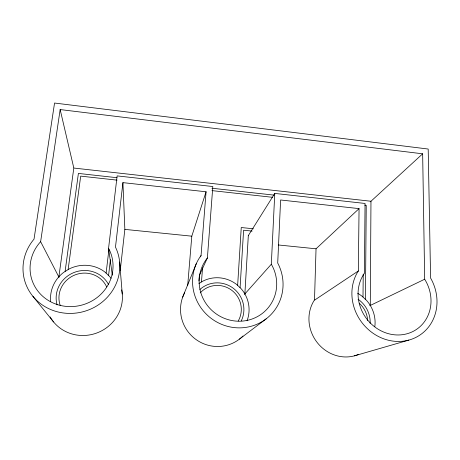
<?xml version="1.0" encoding="UTF-8"?>
<svg xmlns="http://www.w3.org/2000/svg" width="460" height="460" viewBox="0 0 460 460"><rect width="100%" height="100%" fill="white"/><g stroke="black" fill="none" stroke-linecap="round" stroke-linejoin="round"><path stroke-width="0.69" d="M370.283 305.457L370.973 201.25L73.818 168.049L58.88 276.793M362.997 296.993L363.222 274.056M365.43 299.218L366.246 205.338L364.815 205.177M358.328 270.98L359.065 208.621L280.611 199.985L277.708 263.068L278.076 263.735A45.85 44.344 39 0 1 264.747 319.895A45.85 44.344 39 0 1 206.316 314.168A45.85 44.344 39 0 1 200.6 256.139L201.054 255.547L206.074 191.78L122.929 182.631L115.471 247.146L115.816 247.831A48.587 45.873 -14.8 0 1 110.561 293.388L108.612 295.82A48.587 45.873 -14.8 0 1 27.841 288.627L26.536 285.855A48.587 45.873 -14.8 0 1 33.494 239.763L34.023 239.154L54.55 103.04L428.191 149.034L430.594 278.07L430.98 278.72A45.321 41.026 54 0 1 421.958 333.592A45.321 41.026 54 0 1 366.896 328.193A45.321 41.026 54 0 1 357.938 271.561L358.328 270.98L314.18 300.397A36.432 33.827 57 0 0 317.82 343.304A36.432 33.827 57 0 0 358.697 354.355M314.508 299.92L316.037 248.797L359.065 208.621M207.391 257.979L205.971 259.848A39.295 38.002 39 0 0 210.973 309.528A39.295 38.002 39 0 0 261.004 314.398A39.295 38.002 39 0 0 272.464 266.323L271.32 264.23L274.769 193.418L365.056 203.458L364.412 273.338L363.193 275.166A38.841 35.161 53.9 0 0 370.967 323.65A38.841 35.161 53.9 0 0 418.111 328.244A38.841 35.161 53.9 0 0 425.879 281.273L424.678 279.231L422.654 153.807L60.157 109.566L40.629 241.672L38.979 243.581A41.642 39.313 -14.8 0 0 33.12 283.049L34.247 285.413A41.642 39.313 -14.8 0 0 103.356 291.623L105.035 289.541A41.642 39.313 -14.8 0 0 109.641 250.464L108.56 248.314L117.139 175.892L212.819 186.53L207.391 257.979L199.37 275.379M244.869 293.952L248.319 235.595M240.091 287.58L243.605 230.213L252.126 231.092M237.647 285.309L241.253 227.527L253.402 228.792M201.463 281.934L202.567 267.766M198.921 280.887L199.261 276.615M187.697 285.401L191.797 236.181L206.074 191.78M120.215 270.595L124.85 229.385L122.929 182.631M106.128 273.044L108.893 249.642M108.583 275.373L110.417 259.693M68.137 269.502L80.69 176.123L117.07 180.142M65.119 271.337L78.395 173.426L116.966 177.704M182.706 297.091L196.288 263.695M200.514 256.852L201.054 255.547M248.227 235.744L274.769 193.418M244.49 294.377L271.32 264.23M370.346 201.831L422.654 153.807M239.378 339.158L266.162 318.86M198.944 283.55L202.377 281.405A31.711 31.125 43.9 0 1 236.831 284.619L241.264 288.857A31.711 31.125 43.9 0 1 244.818 293.854L245.784 295.659A31.711 31.125 43.9 0 1 247.054 320.781M369.811 305.681L424.678 279.231M354.453 355.833L408.825 340.095M124.85 229.385L191.797 236.181M278.421 244.979L316.037 248.797M211.962 188.238L274.102 195.126M211.939 190.612L272.567 197.311M32.907 296.32L53.607 321.988M40.629 241.672L59.052 277.368M60.157 109.566L73.772 167.848M108.56 248.314L112.332 275.178M119.64 262.05L122.274 293.998M242.949 336.03A36.719 36.058 44.2 0 1 195.575 339.198A36.719 36.058 44.2 0 1 184.621 292.767M121.647 289.858A38.634 36.88 -20.8 0 1 115.086 319.292L113.539 321.252A38.634 36.88 -20.8 0 1 50.146 316.923M50.715 301.691A33.373 31.849 -20.6 0 1 63.629 272.4L69.132 268.968A33.373 31.849 -20.6 0 1 105.305 272.343L109.75 276.673A33.373 31.849 -20.6 0 1 111.021 278.3M357.725 293.388A31.458 29.193 56.8 0 1 362.187 296.32L366.608 300.466A31.458 29.193 56.8 0 1 370.225 305.365L371.231 307.13A31.458 29.193 56.8 0 1 374.825 326.634M200.244 292.853A23.782 23.345 43.8 0 1 231.547 290.139A23.782 23.345 43.8 0 1 238.228 320.994M199.893 289.501A26.427 25.938 43.8 0 1 233.283 288.27A26.427 25.938 43.8 0 1 241.287 320.856M359.197 303.157A23.592 21.89 56.8 0 1 367.666 320.505M358.064 299.236A26.214 24.322 56.8 0 1 370.139 323.34M60.271 305.589A25.024 23.885 -20.6 0 1 74.848 274.988A25.024 23.885 -20.6 0 1 106.668 286.913M57.08 304.894A27.807 26.542 -20.6 0 1 73.836 272.573A27.807 26.542 -20.6 0 1 108.399 284.274"/></g></svg>
